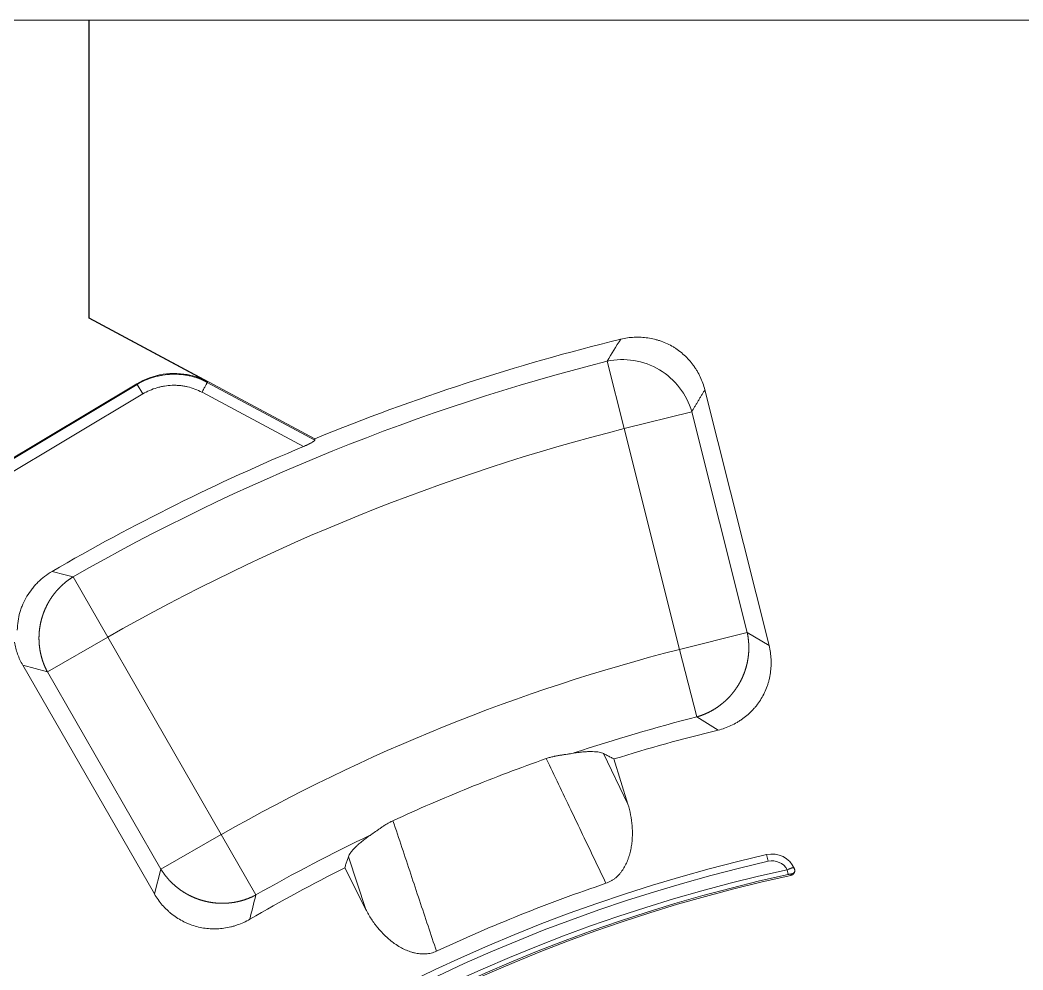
# Model space of a CAD drawing. Header units: millimetres. Extents: x 559 to 1112, y 323 to 643.
# Drawn here: x 650.2 to 712.6, y 584.2 to 643.3 of the extents above; entities that cross this region are included whole.
import ezdxf

# ---------------------------------------------------------------- set-up
doc = ezdxf.new("R2010")
doc.units = ezdxf.units.MM
doc.layers.add('core', color=7, linetype='Continuous', lineweight=20)

msp = doc.modelspace()

# ---------------------------------------------------------------- linework, layer by layer
at = {"layer": 'core', "lineweight": 13}
for p, q in [((654.508, 643.318), (634.561, 643.318)), ((654.508, 624.76), (654.508, 643.318)), ((654.508, 643.318), (654.535, 643.318)), ((654.535, 643.318), (783.754, 643.318)), ((654.535, 643.318), (654.535, 624.776)), ((654.535, 624.776), (654.508, 624.76)), ((661.895, 620.807), (654.508, 624.76)), ((654.535, 624.776), (668.574, 617.263)), ((686.747, 622.089), (687.814, 617.89)), ((646.416, 614.053), (657.481, 620.681)), ((657.505, 620.64), (646.441, 614.012)), ((657.481, 620.681), (657.505, 620.64)), ((657.505, 620.64), (657.86, 620.049)), ((668.57, 617.181), (661.872, 620.765)), ((692.83, 620.313), (696.827, 604.384)), ((657.86, 620.049), (646.795, 613.421)), ((667.863, 616.777), (661.547, 620.157)), ((687.814, 617.89), (692.017, 618.944)), ((695.465, 605.204), (692.017, 618.944)), ((691.262, 604.149), (687.814, 617.89)), ((653.534, 608.67), (655.683, 604.908)), ((651.928, 602.747), (655.683, 604.908)), ((655.683, 604.908), (662.748, 592.629)), ((695.465, 605.204), (691.262, 604.149)), ((695.465, 605.204), (696.827, 604.384)), ((691.262, 604.149), (692.33, 599.95)), ((651.928, 602.747), (650.396, 603.159)), ((658.58, 588.934), (650.396, 603.159)), ((651.928, 602.747), (658.992, 590.468)), ((686.534, 597.665), (688.044, 594.525)), ((687.174, 597.329), (688.044, 594.525)), ((662.748, 592.629), (658.992, 590.468)), ((662.748, 592.629), (664.897, 588.866)), ((671.734, 587.969), (670.652, 591.242)), ((696.676, 591.377), (696.771, 590.963)), ((658.58, 588.934), (658.992, 590.468)), ((671.734, 587.969), (670.427, 590.563)), ((698.023, 590.142), (697.959, 590.437))]:
    msp.add_line(p, q, dxfattribs=at)
for centre, radius, start, end in [((719.47, 493.284), 134.019, 103.75723, 112.31923), ((719.47, 493.284), 132.897, 104.25446, 119.74554), ((719.47, 493.284), 128.564, 104.25446, 119.74554), ((719.47, 493.284), 133.843, 112.67986, 120.16521), ((719.47, 493.284), 114.397, 104.27533, 119.72467), ((719.47, 493.284), 110.064, 104.27533, 108.42584), ((719.47, 493.284), 108.942, 103.70961, 107.24483), ((719.47, 493.284), 110.064, 115.52696, 119.72467), ((719.145, 493.318), 100.6, 102.90589, 234.03401), ((719.145, 493.318), 100.175, 102.90589, 234.02621), ((697.013, 589.906), 1.509, 23.20108, 102.90589), ((697.013, 589.906), 1.084, 29.31249, 102.90589), ((719.145, 493.318), 99.403, 102.30628, 234.05643), ((719.47, 493.284), 108.942, 116.75517, 120.29039), ((719.145, 493.318), 99.101, 102.30628, 234.08425), ((719.145, 493.318), 99.011, 102.22118, 234.09442), ((719.144, 493.318), 101.6, 108.63546, 115.04516)]:
    msp.add_arc(centre, radius, start, end, dxfattribs=at)
msp.add_ellipse((698.168, 590.471), major_axis=(-0.272, 0.132), ratio=0.997792, start_param=2.233933, end_param=2.983603, dxfattribs=at)
for points, degree in [([(686.747, 622.089), (687.028, 622.547), (687.312, 623.003), (687.599, 623.459)], 3), ([(661.871, 620.762), (661.878, 620.776), (661.886, 620.79), (661.893, 620.804)], 3), ([(692.831, 620.313), (692.017, 618.944)], 1), ([(668.57, 617.181), (668.571, 617.208), (668.573, 617.236), (668.574, 617.263)], 3), ([(652.215, 609.002), (652.656, 608.894), (653.095, 608.783), (653.534, 608.67)], 3), ([(693.651, 599.122), (693.214, 599.401), (692.774, 599.677), (692.33, 599.95)], 3), ([(686.534, 597.665), (686.605, 597.628), (686.747, 597.553), (686.96, 597.441), (687.103, 597.366), (687.174, 597.329)], 3), ([(670.427, 590.563), (670.452, 590.638), (670.502, 590.79), (670.577, 591.016), (670.627, 591.167), (670.652, 591.242)], 3), ([(698.231, 590.176), (698.217, 590.146), (698.202, 590.115), (698.186, 590.085)], 3), ([(664.897, 588.866), (664.768, 588.361), (664.643, 587.857), (664.522, 587.353)], 3)]:
    msp.add_open_spline(points, degree=degree, dxfattribs=at)
for points, knots in [([(692.83, 620.313), (692.795, 620.451), (692.754, 620.586), (692.658, 620.851), (692.549, 621.11), (692.417, 621.358), (692.308, 621.541), (692.27, 621.601), (692.191, 621.719), (692.151, 621.777), (692.025, 621.948), (691.848, 622.167), (691.651, 622.367), (691.444, 622.558), (691.335, 622.649), (691.193, 622.756), (691.164, 622.777), (691.106, 622.818), (691.019, 622.879), (690.93, 622.935), (690.749, 623.044), (690.625, 623.11), (690.371, 623.229), (690.241, 623.283), (690.041, 623.354), (689.974, 623.376), (689.838, 623.416), (689.769, 623.435), (689.563, 623.486), (689.425, 623.513), (689.147, 623.554), (689.007, 623.568), (688.795, 623.579), (688.725, 623.581), (688.618, 623.582), (688.583, 623.581), (688.512, 623.58), (688.476, 623.579), (688.299, 623.571), (688.016, 623.545), (687.738, 623.492), (687.599, 623.458)], [0, 0, 0, 0, 0.0625, 0.0625, 0.125, 0.1875, 0.1875, 0.21875, 0.21875, 0.25, 0.25, 0.3125, 0.375, 0.375, 0.4375, 0.4375, 0.453125, 0.453125, 0.46875, 0.5, 0.5, 0.5625, 0.5625, 0.625, 0.625, 0.65625, 0.65625, 0.6875, 0.6875, 0.75, 0.75, 0.8125, 0.8125, 0.84375, 0.84375, 0.859375, 0.859375, 0.875, 0.875, 0.9375, 1, 1, 1, 1]), ([(686.747, 622.089), (687.836, 622.33), (690.23, 621.937), (691.711, 620.017), (692.017, 618.944)], [0, 0, 0, 0, 0.500002, 1, 1, 1, 1]), ([(657.481, 620.681), (658.484, 621.282), (660.127, 621.537), (661.565, 620.982), (661.893, 620.804)], [0, 0, 0, 0, 0.755042, 1, 1, 1, 1]), ([(657.505, 620.64), (657.67, 620.739), (657.839, 620.825), (658.185, 620.975), (658.363, 621.04), (658.636, 621.119), (658.728, 621.143), (658.868, 621.175), (658.915, 621.184), (659.008, 621.202), (659.055, 621.211), (659.291, 621.249), (659.481, 621.267), (659.768, 621.277), (659.863, 621.277), (660.054, 621.272), (660.244, 621.26), (660.432, 621.236), (660.574, 621.213), (660.621, 621.205), (660.715, 621.186), (660.761, 621.176), (660.994, 621.122), (661.175, 621.067), (661.529, 620.932), (661.702, 620.853), (661.871, 620.762)], [0, 0, 0, 0, 0.125, 0.125, 0.25, 0.25, 0.3125, 0.3125, 0.34375, 0.34375, 0.375, 0.375, 0.5, 0.5, 0.5625, 0.5625, 0.625, 0.6875, 0.6875, 0.71875, 0.71875, 0.75, 0.75, 0.875, 0.875, 1, 1, 1, 1]), ([(657.86, 620.049), (657.998, 620.132), (658.141, 620.205), (658.434, 620.332), (658.584, 620.386), (658.814, 620.453), (658.892, 620.473), (659.01, 620.5), (659.049, 620.508), (659.129, 620.524), (659.168, 620.531), (659.367, 620.563), (659.528, 620.579), (659.77, 620.587), (659.85, 620.588), (660.011, 620.583), (660.172, 620.574), (660.331, 620.554), (660.45, 620.535), (660.49, 620.528), (660.569, 620.512), (660.609, 620.504), (660.805, 620.458), (660.958, 620.412), (661.257, 620.298), (661.403, 620.231), (661.545, 620.154)], [0, 0, 0, 0, 0.125, 0.125, 0.25, 0.25, 0.3125, 0.3125, 0.34375, 0.34375, 0.375, 0.375, 0.5, 0.5, 0.5625, 0.5625, 0.625, 0.6875, 0.6875, 0.71875, 0.71875, 0.75, 0.75, 0.875, 0.875, 1, 1, 1, 1]), ([(661.872, 620.765), (661.869, 620.759), (661.864, 620.75), (661.851, 620.725), (661.843, 620.71), (661.823, 620.674), (661.812, 620.653), (661.788, 620.607), (661.774, 620.582), (661.745, 620.527), (661.729, 620.497), (661.695, 620.435), (661.678, 620.402), (661.642, 620.335), (661.623, 620.3), (661.585, 620.229), (661.566, 620.193), (661.547, 620.157)], [0, 0, 0, 0, 0.125, 0.125, 0.25, 0.25, 0.375, 0.375, 0.5, 0.5, 0.625, 0.625, 0.75, 0.75, 0.875, 0.875, 1, 1, 1, 1]), ([(668.57, 617.181), (668.57, 617.172), (668.564, 617.161), (668.55, 617.145), (668.547, 617.142), (668.54, 617.135), (668.536, 617.132), (668.524, 617.121), (668.505, 617.106), (668.482, 617.09), (668.457, 617.073), (668.444, 617.064), (668.401, 617.037), (668.369, 617.019), (668.318, 616.991), (668.301, 616.982), (668.265, 616.963), (668.246, 616.953), (668.19, 616.925), (668.151, 616.906), (668.091, 616.878), (668.071, 616.869), (668.03, 616.85), (668.009, 616.841), (667.947, 616.813), (667.905, 616.795), (667.863, 616.777)], [0, 0, 0, 0, 0.125, 0.125, 0.15625, 0.15625, 0.1875, 0.1875, 0.25, 0.3125, 0.3125, 0.375, 0.375, 0.5, 0.5, 0.5625, 0.5625, 0.625, 0.625, 0.75, 0.75, 0.8125, 0.8125, 0.875, 0.875, 1, 1, 1, 1]), ([(652.215, 609.001), (652.054, 608.907), (651.901, 608.804), (651.61, 608.58), (651.471, 608.459), (651.275, 608.264), (651.211, 608.197), (651.119, 608.093), (651.088, 608.058), (651.028, 607.987), (650.999, 607.951), (650.856, 607.768), (650.752, 607.617), (650.563, 607.302), (650.478, 607.138), (650.385, 606.926), (650.367, 606.884), (650.333, 606.797), (650.316, 606.754), (650.269, 606.623), (650.24, 606.535), (650.164, 606.269), (650.126, 606.089), (650.073, 605.726), (650.058, 605.542), (650.055, 605.356)], [0, 0, 0, 0, 0.125, 0.125, 0.25, 0.25, 0.3125, 0.3125, 0.34375, 0.34375, 0.375, 0.375, 0.5, 0.5, 0.625, 0.625, 0.65625, 0.65625, 0.6875, 0.6875, 0.75, 0.75, 0.875, 0.875, 1, 1, 1, 1]), ([(653.534, 608.67), (653.524, 608.664), (653.504, 608.652), (653.476, 608.634), (653.447, 608.616), (653.418, 608.597), (653.39, 608.579), (653.362, 608.559), (653.334, 608.54), (653.306, 608.521), (653.278, 608.501), (653.25, 608.481), (653.223, 608.461), (653.195, 608.441), (653.168, 608.42), (653.141, 608.4), (653.114, 608.379), (653.088, 608.358), (653.061, 608.336), (653.035, 608.315), (653.009, 608.293), (652.983, 608.271), (652.957, 608.249), (652.931, 608.227), (652.906, 608.205), (652.881, 608.182), (652.856, 608.159), (652.831, 608.136), (652.806, 608.113), (652.782, 608.09), (652.757, 608.066), (652.733, 608.042), (652.709, 608.018), (652.685, 607.994), (652.662, 607.97), (652.638, 607.945), (652.615, 607.921), (652.592, 607.896), (652.569, 607.871), (652.547, 607.846), (652.524, 607.821), (652.502, 607.795), (652.48, 607.769), (652.458, 607.744), (652.436, 607.718), (652.415, 607.692), (652.394, 607.665), (652.373, 607.639), (652.352, 607.612), (652.331, 607.586), (652.311, 607.559), (652.29, 607.532), (652.27, 607.504), (652.251, 607.477), (652.231, 607.45), (652.212, 607.422), (652.192, 607.394), (652.173, 607.366), (652.155, 607.338), (652.136, 607.31), (652.118, 607.282), (652.1, 607.254), (652.082, 607.225), (652.064, 607.196), (652.047, 607.167), (652.029, 607.138), (652.012, 607.109), (651.996, 607.08), (651.979, 607.051), (651.963, 607.021), (651.947, 606.992), (651.931, 606.962), (651.915, 606.932), (651.9, 606.903), (651.884, 606.873), (651.869, 606.842), (651.855, 606.812), (651.84, 606.782), (651.826, 606.751), (651.812, 606.721), (651.798, 606.69), (651.784, 606.659), (651.771, 606.629), (651.757, 606.598), (651.744, 606.567), (651.732, 606.536), (651.719, 606.504), (651.707, 606.473), (651.695, 606.442), (651.683, 606.41), (651.672, 606.378), (651.66, 606.347), (651.649, 606.315), (651.639, 606.283), (651.628, 606.251), (651.618, 606.219), (651.607, 606.187), (651.598, 606.155), (651.588, 606.123), (651.579, 606.091), (651.569, 606.058), (651.56, 606.026), (651.552, 605.993), (651.543, 605.961), (651.535, 605.928), (651.527, 605.896), (651.519, 605.863), (651.512, 605.83), (651.505, 605.797), (651.498, 605.764), (651.491, 605.732), (651.485, 605.699), (651.478, 605.666), (651.472, 605.632), (651.467, 605.599), (651.461, 605.566), (651.456, 605.533), (651.451, 605.5), (651.446, 605.466), (651.442, 605.433), (651.437, 605.4), (651.433, 605.366), (651.43, 605.333), (651.426, 605.299), (651.423, 605.266), (651.42, 605.232), (651.417, 605.199), (651.415, 605.165), (651.412, 605.132), (651.41, 605.098), (651.409, 605.065), (651.407, 605.031), (651.406, 604.997), (651.405, 604.964), (651.404, 604.93), (651.404, 604.896), (651.403, 604.863), (651.403, 604.829), (651.404, 604.795), (651.404, 604.761), (651.405, 604.728), (651.406, 604.694), (651.407, 604.66), (651.409, 604.627), (651.41, 604.593), (651.412, 604.559), (651.415, 604.526), (651.417, 604.492), (651.42, 604.459), (651.423, 604.425), (651.426, 604.391), (651.43, 604.358), (651.434, 604.324), (651.438, 604.291), (651.442, 604.257), (651.447, 604.224), (651.451, 604.19), (651.456, 604.157), (651.462, 604.124), (651.467, 604.09), (651.473, 604.057), (651.479, 604.024), (651.486, 603.99), (651.492, 603.957), (651.499, 603.924), (651.506, 603.891), (651.513, 603.858), (651.521, 603.825), (651.529, 603.792), (651.537, 603.759), (651.545, 603.726), (651.554, 603.694), (651.563, 603.661), (651.572, 603.628), (651.581, 603.596), (651.591, 603.563), (651.601, 603.531), (651.611, 603.498), (651.621, 603.466), (651.632, 603.434), (651.643, 603.402), (651.654, 603.37), (651.665, 603.338), (651.677, 603.306), (651.689, 603.274), (651.701, 603.242), (651.713, 603.21), (651.726, 603.179), (651.738, 603.147), (651.752, 603.116), (651.765, 603.085), (651.778, 603.053), (651.792, 603.022), (651.806, 602.991), (651.821, 602.96), (651.835, 602.93), (651.85, 602.899), (651.865, 602.868), (651.88, 602.838), (651.896, 602.807), (651.911, 602.777), (651.922, 602.757), (651.928, 602.747)], [0, 0, 0, 0, 0.005095, 0.010187, 0.015276, 0.020363, 0.025447, 0.030529, 0.035608, 0.040684, 0.045758, 0.05083, 0.055899, 0.060965, 0.066029, 0.071091, 0.07615, 0.081207, 0.086261, 0.091313, 0.096363, 0.10141, 0.106455, 0.111498, 0.116539, 0.121577, 0.126613, 0.131647, 0.136679, 0.141709, 0.146736, 0.151762, 0.156785, 0.161807, 0.166826, 0.171843, 0.176859, 0.181872, 0.186884, 0.191894, 0.196902, 0.201908, 0.206912, 0.211915, 0.216915, 0.221914, 0.226912, 0.231907, 0.236901, 0.241894, 0.246885, 0.251874, 0.256862, 0.261848, 0.266832, 0.271816, 0.276798, 0.281778, 0.286757, 0.291735, 0.296712, 0.301687, 0.306661, 0.311634, 0.316605, 0.321576, 0.326545, 0.331513, 0.33648, 0.341446, 0.346411, 0.351375, 0.356339, 0.361301, 0.366262, 0.371223, 0.376183, 0.381141, 0.3861, 0.391057, 0.396014, 0.40097, 0.405925, 0.41088, 0.415834, 0.420788, 0.425741, 0.430694, 0.435646, 0.440598, 0.44555, 0.450501, 0.455452, 0.460402, 0.465353, 0.470303, 0.475252, 0.480202, 0.485152, 0.490101, 0.495051, 0.5, 0.504949, 0.509899, 0.514848, 0.519798, 0.524748, 0.529697, 0.534647, 0.539598, 0.544548, 0.549499, 0.55445, 0.559402, 0.564354, 0.569306, 0.574259, 0.579212, 0.584166, 0.58912, 0.594075, 0.59903, 0.603986, 0.608943, 0.6139, 0.618859, 0.623817, 0.628777, 0.633738, 0.638699, 0.643661, 0.648625, 0.653589, 0.658554, 0.66352, 0.668487, 0.673455, 0.678424, 0.683395, 0.688366, 0.693339, 0.698313, 0.703288, 0.708265, 0.713243, 0.718222, 0.723202, 0.728184, 0.733168, 0.738152, 0.743138, 0.748126, 0.753115, 0.758106, 0.763099, 0.768093, 0.773088, 0.778086, 0.783085, 0.788085, 0.793088, 0.798092, 0.803098, 0.808106, 0.813116, 0.818128, 0.823141, 0.828157, 0.833174, 0.838193, 0.843215, 0.848238, 0.853264, 0.858291, 0.863321, 0.868353, 0.873387, 0.878423, 0.883461, 0.888502, 0.893545, 0.89859, 0.903637, 0.908687, 0.913739, 0.918793, 0.92385, 0.928909, 0.933971, 0.939035, 0.944101, 0.94917, 0.954242, 0.959316, 0.964392, 0.969471, 0.974553, 0.979637, 0.984724, 0.989813, 0.994905, 1, 1, 1, 1]), ([(692.33, 599.95), (692.341, 599.953), (692.363, 599.959), (692.396, 599.969), (692.428, 599.979), (692.46, 599.989), (692.493, 600), (692.525, 600.01), (692.557, 600.021), (692.589, 600.033), (692.621, 600.044), (692.653, 600.056), (692.684, 600.068), (692.716, 600.08), (692.748, 600.092), (692.779, 600.105), (692.81, 600.118), (692.841, 600.131), (692.873, 600.144), (692.903, 600.158), (692.934, 600.172), (692.965, 600.186), (692.996, 600.2), (693.026, 600.215), (693.057, 600.23), (693.087, 600.245), (693.117, 600.26), (693.147, 600.275), (693.177, 600.291), (693.207, 600.307), (693.236, 600.323), (693.266, 600.339), (693.295, 600.356), (693.325, 600.373), (693.354, 600.39), (693.383, 600.407), (693.412, 600.424), (693.44, 600.442), (693.469, 600.46), (693.497, 600.478), (693.526, 600.496), (693.554, 600.515), (693.582, 600.534), (693.61, 600.552), (693.637, 600.572), (693.665, 600.591), (693.692, 600.61), (693.72, 600.63), (693.747, 600.65), (693.774, 600.67), (693.8, 600.691), (693.827, 600.711), (693.854, 600.732), (693.88, 600.753), (693.906, 600.774), (693.932, 600.795), (693.958, 600.817), (693.984, 600.838), (694.009, 600.86), (694.034, 600.882), (694.059, 600.905), (694.084, 600.927), (694.109, 600.95), (694.134, 600.972), (694.158, 600.995), (694.183, 601.019), (694.207, 601.042), (694.231, 601.065), (694.254, 601.089), (694.278, 601.113), (694.301, 601.137), (694.325, 601.161), (694.348, 601.186), (694.371, 601.21), (694.393, 601.235), (694.416, 601.26), (694.438, 601.285), (694.46, 601.31), (694.482, 601.335), (694.504, 601.361), (694.525, 601.387), (694.547, 601.412), (694.568, 601.438), (694.589, 601.465), (694.609, 601.491), (694.63, 601.517), (694.65, 601.544), (694.67, 601.571), (694.69, 601.598), (694.71, 601.625), (694.73, 601.652), (694.749, 601.679), (694.768, 601.707), (694.787, 601.734), (694.806, 601.762), (694.824, 601.79), (694.843, 601.818), (694.861, 601.846), (694.879, 601.874), (694.896, 601.903), (694.914, 601.931), (694.931, 601.96), (694.948, 601.989), (694.965, 602.018), (694.982, 602.047), (694.998, 602.076), (695.014, 602.105), (695.03, 602.135), (695.046, 602.164), (695.061, 602.194), (695.077, 602.224), (695.092, 602.254), (695.107, 602.284), (695.121, 602.314), (695.136, 602.344), (695.15, 602.375), (695.164, 602.405), (695.178, 602.436), (695.191, 602.466), (695.205, 602.497), (695.218, 602.528), (695.23, 602.559), (695.243, 602.59), (695.255, 602.621), (695.268, 602.652), (695.279, 602.683), (695.291, 602.715), (695.303, 602.746), (695.314, 602.778), (695.325, 602.81), (695.336, 602.841), (695.346, 602.873), (695.356, 602.905), (695.366, 602.937), (695.376, 602.969), (695.386, 603.001), (695.395, 603.034), (695.404, 603.066), (695.413, 603.098), (695.422, 603.131), (695.43, 603.163), (695.438, 603.196), (695.446, 603.229), (695.454, 603.261), (695.461, 603.294), (695.468, 603.327), (695.475, 603.36), (695.482, 603.393), (695.488, 603.426), (695.494, 603.459), (695.5, 603.492), (695.506, 603.525), (695.511, 603.558), (695.516, 603.591), (695.521, 603.625), (695.526, 603.658), (695.53, 603.691), (695.535, 603.725), (695.538, 603.758), (695.542, 603.792), (695.546, 603.825), (695.549, 603.859), (695.552, 603.892), (695.554, 603.926), (695.557, 603.959), (695.559, 603.993), (695.561, 604.027), (695.562, 604.06), (695.564, 604.094), (695.565, 604.128), (695.566, 604.162), (695.566, 604.195), (695.567, 604.229), (695.567, 604.263), (695.567, 604.297), (695.566, 604.33), (695.566, 604.364), (695.565, 604.398), (695.563, 604.432), (695.562, 604.465), (695.56, 604.499), (695.558, 604.533), (695.556, 604.567), (695.554, 604.6), (695.551, 604.634), (695.548, 604.668), (695.545, 604.702), (695.541, 604.735), (695.537, 604.769), (695.533, 604.803), (695.529, 604.836), (695.525, 604.87), (695.52, 604.903), (695.515, 604.937), (695.509, 604.97), (695.504, 605.004), (695.498, 605.037), (695.492, 605.071), (695.485, 605.104), (695.479, 605.137), (695.472, 605.171), (695.467, 605.193), (695.465, 605.204)], [0, 0, 0, 0, 0.005094, 0.010185, 0.015273, 0.020359, 0.025442, 0.030522, 0.035601, 0.040676, 0.045749, 0.05082, 0.055888, 0.060953, 0.066017, 0.071078, 0.076136, 0.081192, 0.086246, 0.091297, 0.096346, 0.101393, 0.106437, 0.11148, 0.11652, 0.121558, 0.126593, 0.131627, 0.136658, 0.141688, 0.146715, 0.15174, 0.156763, 0.161785, 0.166804, 0.171821, 0.176836, 0.18185, 0.186861, 0.191871, 0.196878, 0.201884, 0.206889, 0.211891, 0.216892, 0.221891, 0.226888, 0.231884, 0.236878, 0.24187, 0.246861, 0.251851, 0.256839, 0.261825, 0.26681, 0.271793, 0.276776, 0.281756, 0.286736, 0.291714, 0.29669, 0.301666, 0.30664, 0.311613, 0.316585, 0.321556, 0.326526, 0.331494, 0.336462, 0.341428, 0.346394, 0.351358, 0.356322, 0.361285, 0.366247, 0.371208, 0.376168, 0.381127, 0.386086, 0.391044, 0.396001, 0.400958, 0.405914, 0.410869, 0.415824, 0.420778, 0.425732, 0.430685, 0.435638, 0.440591, 0.445543, 0.450495, 0.455446, 0.460397, 0.465348, 0.470299, 0.475249, 0.4802, 0.48515, 0.4901, 0.49505, 0.5, 0.50495, 0.5099, 0.51485, 0.5198, 0.524751, 0.529701, 0.534652, 0.539603, 0.544554, 0.549505, 0.554457, 0.559409, 0.564362, 0.569315, 0.574268, 0.579222, 0.584176, 0.589131, 0.594086, 0.599042, 0.603999, 0.608956, 0.613914, 0.618873, 0.623832, 0.628792, 0.633753, 0.638715, 0.643678, 0.648641, 0.653606, 0.658572, 0.663538, 0.668506, 0.673474, 0.678444, 0.683415, 0.688387, 0.69336, 0.698334, 0.70331, 0.708286, 0.713264, 0.718244, 0.723224, 0.728207, 0.73319, 0.738175, 0.743161, 0.748149, 0.753139, 0.758129, 0.763122, 0.768116, 0.773112, 0.778109, 0.783108, 0.788109, 0.793111, 0.798116, 0.803121, 0.808129, 0.813139, 0.81815, 0.823164, 0.828179, 0.833196, 0.838215, 0.843237, 0.84826, 0.853285, 0.858312, 0.863342, 0.868373, 0.873407, 0.878442, 0.88348, 0.88852, 0.893563, 0.898607, 0.903654, 0.908703, 0.913754, 0.918808, 0.923864, 0.928922, 0.933983, 0.939047, 0.944112, 0.94918, 0.954251, 0.959324, 0.964399, 0.969478, 0.974558, 0.979641, 0.984727, 0.989815, 0.994906, 1, 1, 1, 1]), ([(649.879, 604.6), (649.901, 604.472), (649.928, 604.347), (649.994, 604.099), (650.069, 603.855), (650.166, 603.618), (650.273, 603.386), (650.332, 603.271), (650.396, 603.159)], [0, 0, 0, 0, 0.25, 0.25, 0.5, 0.75, 0.75, 1, 1, 1, 1]), ([(693.651, 599.122), (693.791, 599.156), (693.927, 599.197), (694.195, 599.292), (694.457, 599.4), (694.709, 599.532), (694.893, 599.64), (694.954, 599.678), (695.074, 599.757), (695.133, 599.798), (695.306, 599.924), (695.527, 600.101), (695.73, 600.299), (695.875, 600.455), (695.922, 600.509), (695.991, 600.591), (696.014, 600.618), (696.059, 600.674), (696.081, 600.703), (696.189, 600.846), (696.349, 601.082), (696.549, 601.456), (696.657, 601.719), (696.716, 601.887), (696.728, 601.921), (696.75, 601.989), (696.761, 602.024), (696.792, 602.127), (696.81, 602.196), (696.861, 602.403), (696.916, 602.682), (696.943, 602.965), (696.954, 603.178), (696.956, 603.25), (696.956, 603.393), (696.954, 603.465), (696.944, 603.68), (696.917, 603.964), (696.862, 604.245), (696.827, 604.384)], [0, 0, 0, 0, 0.0625, 0.0625, 0.125, 0.1875, 0.1875, 0.21875, 0.21875, 0.25, 0.25, 0.3125, 0.375, 0.375, 0.40625, 0.40625, 0.421875, 0.421875, 0.4375, 0.4375, 0.5, 0.5625, 0.625, 0.625, 0.640625, 0.640625, 0.65625, 0.65625, 0.6875, 0.6875, 0.75, 0.8125, 0.8125, 0.84375, 0.84375, 0.875, 0.875, 0.9375, 1, 1, 1, 1]), ([(684.654, 597.691), (684.778, 597.711), (684.894, 597.728), (685.114, 597.755), (685.219, 597.765), (685.417, 597.78), (685.511, 597.786), (685.689, 597.791), (685.772, 597.791), (685.928, 597.787), (686, 597.783), (686.134, 597.77), (686.196, 597.762), (686.31, 597.741), (686.414, 597.716), (686.497, 597.683), (686.534, 597.665)], [0, 0, 0, 0, 0.125, 0.125, 0.25, 0.25, 0.375, 0.375, 0.5, 0.5, 0.625, 0.625, 0.75, 0.75, 0.875, 1, 1, 1, 1]), ([(682.965, 597.356), (681.342, 596.784), (679.736, 596.176), (676.557, 594.886), (674.984, 594.205), (673.427, 593.488)], [0, 0, 0, 0, 0.5, 0.5, 1, 1, 1, 1]), ([(686.678, 589.591), (686.439, 590.092), (685.955, 591.103), (685.224, 592.631), (684.481, 594.183), (683.727, 595.761), (683.22, 596.821), (682.964, 597.355)], [0, 0, 0, 0, 0.19357, 0.390355, 0.590355, 0.79357, 1, 1, 1, 1]), ([(682.965, 597.356), (683.043, 597.383), (683.121, 597.407), (683.275, 597.45), (683.352, 597.469), (683.447, 597.49), (683.466, 597.494), (683.504, 597.502), (683.523, 597.506), (683.58, 597.518), (683.617, 597.525), (683.727, 597.545), (683.799, 597.558), (683.94, 597.58), (684.009, 597.591), (684.145, 597.611), (684.212, 597.621), (684.31, 597.636), (684.342, 597.641), (684.407, 597.651), (684.438, 597.655), (684.533, 597.67), (684.594, 597.68), (684.654, 597.691)], [0, 0, 0, 0, 0.125, 0.125, 0.25, 0.25, 0.28125, 0.28125, 0.3125, 0.3125, 0.375, 0.375, 0.5, 0.5, 0.625, 0.625, 0.75, 0.75, 0.8125, 0.8125, 0.875, 0.875, 1, 1, 1, 1]), ([(688.044, 594.525), (688.113, 594.302), (688.169, 594.076), (688.256, 593.622), (688.287, 593.393), (688.314, 593.048), (688.319, 592.932), (688.323, 592.7), (688.322, 592.583), (688.315, 592.437), (688.314, 592.408), (688.31, 592.349), (688.304, 592.262), (688.296, 592.175), (688.276, 592.001), (688.259, 591.886), (688.216, 591.657), (688.19, 591.544), (688.144, 591.375), (688.128, 591.319), (688.101, 591.236), (688.092, 591.208), (688.073, 591.152), (688.063, 591.125), (688.012, 590.987), (687.966, 590.879), (687.864, 590.67), (687.807, 590.569), (687.712, 590.421), (687.679, 590.373), (687.626, 590.302), (687.608, 590.279), (687.571, 590.233), (687.553, 590.21), (687.457, 590.099), (687.375, 590.017), (687.241, 589.903), (687.195, 589.867), (687.123, 589.816), (687.098, 589.8), (687.049, 589.768), (687.024, 589.752), (686.897, 589.679), (686.79, 589.63), (686.678, 589.591)], [0, 0, 0, 0, 0.125, 0.125, 0.25, 0.25, 0.3125, 0.3125, 0.375, 0.375, 0.390625, 0.390625, 0.40625, 0.4375, 0.4375, 0.5, 0.5, 0.5625, 0.5625, 0.59375, 0.59375, 0.609375, 0.609375, 0.625, 0.625, 0.6875, 0.6875, 0.75, 0.75, 0.78125, 0.78125, 0.796875, 0.796875, 0.8125, 0.8125, 0.875, 0.875, 0.90625, 0.90625, 0.921875, 0.921875, 0.9375, 0.9375, 1, 1, 1, 1]), ([(672.04, 592.604), (672.137, 592.67), (672.236, 592.74), (672.391, 592.849), (672.443, 592.886), (672.551, 592.961), (672.606, 593), (672.691, 593.058), (672.72, 593.077), (672.778, 593.116), (672.808, 593.136), (672.898, 593.194), (672.959, 593.233), (673.085, 593.309), (673.151, 593.346), (673.235, 593.392), (673.253, 593.401), (673.287, 593.419), (673.339, 593.446), (673.391, 593.471), (673.427, 593.488)], [0, 0, 0, 0, 0.25, 0.25, 0.375, 0.375, 0.5, 0.5, 0.5625, 0.5625, 0.625, 0.625, 0.75, 0.75, 0.875, 0.875, 0.90625, 0.90625, 0.9375, 1, 1, 1, 1]), ([(673.428, 593.488), (673.614, 592.929), (673.983, 591.82), (674.533, 590.17), (675.074, 588.545), (675.607, 586.946), (675.959, 585.889), (676.133, 585.365)], [0, 0, 0, 0, 0.206404, 0.409606, 0.609606, 0.806404, 1, 1, 1, 1]), ([(670.652, 591.242), (670.665, 591.282), (670.703, 591.365), (670.763, 591.457), (670.833, 591.554), (670.873, 591.604), (670.964, 591.709), (671.015, 591.764), (671.1, 591.85), (671.13, 591.879), (671.177, 591.924), (671.193, 591.939), (671.226, 591.969), (671.243, 591.985), (671.328, 592.061), (671.402, 592.125), (671.561, 592.255), (671.647, 592.322), (671.786, 592.425), (671.834, 592.46), (671.909, 592.513), (671.935, 592.531), (671.987, 592.568), (672.013, 592.586), (672.04, 592.604)], [0, 0, 0, 0, 0.125, 0.25, 0.25, 0.375, 0.375, 0.5, 0.5, 0.5625, 0.5625, 0.59375, 0.59375, 0.625, 0.625, 0.75, 0.75, 0.875, 0.875, 0.9375, 0.9375, 0.96875, 0.96875, 1, 1, 1, 1]), ([(658.992, 590.468), (658.998, 590.458), (659.01, 590.439), (659.028, 590.41), (659.047, 590.382), (659.065, 590.353), (659.084, 590.325), (659.103, 590.297), (659.122, 590.269), (659.142, 590.241), (659.162, 590.214), (659.181, 590.186), (659.201, 590.159), (659.222, 590.132), (659.242, 590.105), (659.263, 590.078), (659.284, 590.051), (659.305, 590.025), (659.326, 589.998), (659.348, 589.972), (659.369, 589.946), (659.391, 589.92), (659.413, 589.895), (659.435, 589.869), (659.458, 589.844), (659.48, 589.819), (659.503, 589.794), (659.526, 589.769), (659.549, 589.745), (659.573, 589.72), (659.596, 589.696), (659.62, 589.672), (659.644, 589.648), (659.668, 589.624), (659.692, 589.601), (659.716, 589.578), (659.741, 589.555), (659.766, 589.532), (659.791, 589.509), (659.816, 589.487), (659.841, 589.464), (659.866, 589.442), (659.892, 589.42), (659.918, 589.398), (659.944, 589.377), (659.97, 589.356), (659.996, 589.334), (660.022, 589.314), (660.049, 589.293), (660.075, 589.272), (660.102, 589.252), (660.129, 589.232), (660.156, 589.212), (660.183, 589.192), (660.211, 589.173), (660.238, 589.153), (660.266, 589.134), (660.294, 589.116), (660.322, 589.097), (660.35, 589.078), (660.378, 589.06), (660.406, 589.042), (660.435, 589.024), (660.463, 589.007), (660.492, 588.989), (660.521, 588.972), (660.55, 588.955), (660.579, 588.939), (660.608, 588.922), (660.638, 588.906), (660.667, 588.89), (660.697, 588.874), (660.726, 588.858), (660.756, 588.843), (660.786, 588.828), (660.816, 588.813), (660.846, 588.798), (660.876, 588.784), (660.907, 588.769), (660.937, 588.755), (660.968, 588.742), (660.998, 588.728), (661.029, 588.715), (661.06, 588.702), (661.091, 588.689), (661.122, 588.676), (661.153, 588.664), (661.184, 588.651), (661.215, 588.639), (661.247, 588.628), (661.278, 588.616), (661.31, 588.605), (661.341, 588.594), (661.373, 588.583), (661.405, 588.573), (661.437, 588.562), (661.469, 588.552), (661.501, 588.542), (661.533, 588.533), (661.565, 588.523), (661.597, 588.514), (661.629, 588.505), (661.662, 588.497), (661.694, 588.488), (661.727, 588.48), (661.759, 588.472), (661.792, 588.465), (661.824, 588.457), (661.857, 588.45), (661.89, 588.443), (661.923, 588.436), (661.956, 588.43), (661.989, 588.424), (662.021, 588.418), (662.054, 588.412), (662.088, 588.406), (662.121, 588.401), (662.154, 588.396), (662.187, 588.391), (662.22, 588.387), (662.253, 588.383), (662.287, 588.379), (662.32, 588.375), (662.353, 588.371), (662.387, 588.368), (662.42, 588.365), (662.453, 588.362), (662.487, 588.36), (662.52, 588.357), (662.554, 588.355), (662.587, 588.354), (662.621, 588.352), (662.654, 588.351), (662.688, 588.35), (662.721, 588.349), (662.755, 588.348), (662.788, 588.348), (662.822, 588.348), (662.855, 588.348), (662.889, 588.349), (662.923, 588.349), (662.956, 588.35), (662.99, 588.352), (663.023, 588.353), (663.057, 588.355), (663.09, 588.357), (663.124, 588.359), (663.157, 588.361), (663.191, 588.364), (663.224, 588.367), (663.258, 588.37), (663.291, 588.374), (663.325, 588.378), (663.358, 588.382), (663.391, 588.386), (663.425, 588.39), (663.458, 588.395), (663.491, 588.4), (663.525, 588.405), (663.558, 588.411), (663.591, 588.416), (663.624, 588.422), (663.657, 588.429), (663.69, 588.435), (663.723, 588.442), (663.756, 588.449), (663.789, 588.456), (663.822, 588.464), (663.855, 588.471), (663.888, 588.479), (663.92, 588.488), (663.953, 588.496), (663.986, 588.505), (664.018, 588.514), (664.051, 588.523), (664.083, 588.533), (664.115, 588.542), (664.148, 588.552), (664.18, 588.563), (664.212, 588.573), (664.244, 588.584), (664.276, 588.595), (664.308, 588.606), (664.34, 588.618), (664.372, 588.629), (664.403, 588.641), (664.435, 588.654), (664.466, 588.666), (664.498, 588.679), (664.529, 588.692), (664.56, 588.705), (664.591, 588.718), (664.622, 588.732), (664.653, 588.746), (664.684, 588.76), (664.715, 588.774), (664.745, 588.789), (664.776, 588.804), (664.806, 588.819), (664.837, 588.834), (664.867, 588.85), (664.887, 588.861), (664.897, 588.866)], [0, 0, 0, 0, 0.005094, 0.010185, 0.015273, 0.020359, 0.025442, 0.030523, 0.035601, 0.040676, 0.045749, 0.05082, 0.055888, 0.060954, 0.066017, 0.071078, 0.076136, 0.081192, 0.086246, 0.091297, 0.096346, 0.101393, 0.106438, 0.11148, 0.11652, 0.121558, 0.126594, 0.131627, 0.136659, 0.141688, 0.146715, 0.15174, 0.156764, 0.161785, 0.166804, 0.171821, 0.176836, 0.18185, 0.186861, 0.191871, 0.196879, 0.201885, 0.206889, 0.211891, 0.216892, 0.221891, 0.226888, 0.231884, 0.236878, 0.241871, 0.246862, 0.251851, 0.256839, 0.261825, 0.26681, 0.271794, 0.276776, 0.281757, 0.286736, 0.291714, 0.296691, 0.301666, 0.306641, 0.311614, 0.316586, 0.321556, 0.326526, 0.331495, 0.336462, 0.341429, 0.346394, 0.351359, 0.356322, 0.361285, 0.366247, 0.371208, 0.376168, 0.381128, 0.386086, 0.391044, 0.396002, 0.400958, 0.405914, 0.41087, 0.415824, 0.420779, 0.425732, 0.430686, 0.435639, 0.440591, 0.445543, 0.450495, 0.455446, 0.460398, 0.465348, 0.470299, 0.47525, 0.4802, 0.48515, 0.4901, 0.49505, 0.5, 0.50495, 0.5099, 0.51485, 0.519801, 0.524751, 0.529702, 0.534652, 0.539603, 0.544554, 0.549506, 0.554457, 0.559409, 0.564362, 0.569315, 0.574268, 0.579222, 0.584176, 0.589131, 0.594086, 0.599042, 0.603999, 0.608956, 0.613914, 0.618873, 0.623832, 0.628793, 0.633754, 0.638715, 0.643678, 0.648642, 0.653606, 0.658572, 0.663538, 0.668506, 0.673475, 0.678444, 0.683415, 0.688387, 0.69336, 0.698334, 0.70331, 0.708287, 0.713265, 0.718244, 0.723225, 0.728207, 0.73319, 0.738175, 0.743162, 0.748149, 0.753139, 0.75813, 0.763122, 0.768116, 0.773112, 0.778109, 0.783108, 0.788109, 0.793112, 0.798116, 0.803122, 0.808129, 0.813139, 0.818151, 0.823164, 0.828179, 0.833196, 0.838216, 0.843237, 0.84826, 0.853285, 0.858312, 0.863342, 0.868373, 0.873407, 0.878442, 0.88348, 0.88852, 0.893563, 0.898607, 0.903654, 0.908703, 0.913754, 0.918808, 0.923864, 0.928923, 0.933983, 0.939047, 0.944112, 0.94918, 0.954251, 0.959324, 0.964399, 0.969478, 0.974558, 0.979641, 0.984727, 0.989815, 0.994906, 1, 1, 1, 1]), ([(697.959, 590.437), (697.991, 590.45), (698.022, 590.462), (698.069, 590.48), (698.084, 590.486), (698.115, 590.498), (698.13, 590.504), (698.174, 590.52), (698.202, 590.53), (698.242, 590.544), (698.255, 590.549), (698.273, 590.555), (698.279, 590.557), (698.291, 590.561), (698.297, 590.563), (698.323, 590.572), (698.342, 590.578), (698.359, 590.583)], [0, 0, 0, 0, 0.203154, 0.203154, 0.304731, 0.304731, 0.406309, 0.406309, 0.609463, 0.609463, 0.71104, 0.71104, 0.761829, 0.761829, 0.812617, 0.812617, 1, 1, 1, 1]), ([(698.186, 590.085), (698.208, 590.09), (698.229, 590.097), (698.259, 590.111), (698.269, 590.116), (698.288, 590.128), (698.297, 590.134), (698.324, 590.154), (698.34, 590.169), (698.361, 590.195), (698.368, 590.204), (698.38, 590.223), (698.391, 590.242), (698.4, 590.262), (698.409, 590.283), (698.412, 590.293), (698.42, 590.326), (698.424, 590.348), (698.425, 590.381), (698.425, 590.392), (698.423, 590.414), (698.42, 590.436), (698.415, 590.458), (698.408, 590.479), (698.405, 590.49), (698.4, 590.5)], [0, 0, 0, 0, 0.125, 0.125, 0.1875, 0.1875, 0.25, 0.25, 0.375, 0.375, 0.4375, 0.4375, 0.5, 0.5625, 0.5625, 0.625, 0.625, 0.75, 0.75, 0.8125, 0.8125, 0.875, 0.9375, 0.9375, 1, 1, 1, 1]), ([(698.023, 590.142), (698.037, 590.145), (698.05, 590.148), (698.07, 590.152), (698.077, 590.153), (698.09, 590.156), (698.096, 590.157), (698.116, 590.161), (698.128, 590.163), (698.145, 590.166), (698.15, 590.167), (698.161, 590.169), (698.166, 590.17), (698.181, 590.173), (698.19, 590.174), (698.201, 590.175), (698.205, 590.176), (698.211, 590.177), (698.214, 590.177), (698.222, 590.178), (698.226, 590.178), (698.231, 590.177), (698.232, 590.177), (698.231, 590.176)], [0, 0, 0, 0, 0.125, 0.125, 0.1875, 0.1875, 0.25, 0.25, 0.375, 0.375, 0.4375, 0.4375, 0.5, 0.5, 0.625, 0.625, 0.6875, 0.6875, 0.75, 0.75, 0.875, 0.875, 1, 1, 1, 1]), ([(658.58, 588.934), (658.652, 588.809), (658.73, 588.69), (658.895, 588.459), (659.072, 588.237), (659.269, 588.032), (659.425, 587.885), (659.478, 587.838), (659.588, 587.744), (659.643, 587.699), (659.812, 587.568), (660.045, 587.405), (660.292, 587.265), (660.482, 587.17), (660.546, 587.139), (660.644, 587.096), (660.677, 587.082), (660.744, 587.055), (660.777, 587.041), (660.945, 586.977), (661.081, 586.933), (661.355, 586.86), (661.632, 586.802), (661.914, 586.772), (662.093, 586.762), (662.128, 586.76), (662.2, 586.758), (662.236, 586.757), (662.344, 586.756), (662.415, 586.758), (662.629, 586.767), (662.912, 586.792), (663.191, 586.845), (663.399, 586.894), (663.468, 586.913), (663.606, 586.953), (663.674, 586.974), (663.878, 587.044), (664.143, 587.15), (664.398, 587.281), (664.522, 587.353)], [0, 0, 0, 0, 0.0625, 0.0625, 0.125, 0.1875, 0.1875, 0.21875, 0.21875, 0.25, 0.25, 0.3125, 0.375, 0.375, 0.40625, 0.40625, 0.421875, 0.421875, 0.4375, 0.4375, 0.5, 0.5, 0.5625, 0.625, 0.625, 0.640625, 0.640625, 0.65625, 0.65625, 0.6875, 0.6875, 0.75, 0.8125, 0.8125, 0.84375, 0.84375, 0.875, 0.875, 0.9375, 1, 1, 1, 1]), ([(676.133, 585.365), (676.026, 585.316), (675.916, 585.278), (675.691, 585.223), (675.576, 585.206), (675.43, 585.197), (675.4, 585.196), (675.341, 585.194), (675.254, 585.194), (675.166, 585.2), (674.992, 585.216), (674.878, 585.236), (674.735, 585.269), (674.706, 585.276), (674.65, 585.291), (674.565, 585.315), (674.482, 585.343), (674.319, 585.402), (674.212, 585.448), (674.003, 585.548), (673.901, 585.603), (673.776, 585.678), (673.751, 585.693), (673.701, 585.724), (673.676, 585.74), (673.603, 585.788), (673.555, 585.821), (673.413, 585.922), (673.321, 585.993), (673.142, 586.14), (673.056, 586.216), (672.804, 586.454), (672.646, 586.623), (672.46, 586.848), (672.424, 586.893), (672.352, 586.985), (672.246, 587.125), (672.147, 587.268), (671.957, 587.56), (671.84, 587.761), (671.734, 587.969)], [0, 0, 0, 0, 0.0625, 0.0625, 0.125, 0.125, 0.140625, 0.140625, 0.15625, 0.1875, 0.1875, 0.25, 0.25, 0.265625, 0.265625, 0.28125, 0.3125, 0.3125, 0.375, 0.375, 0.4375, 0.4375, 0.453125, 0.453125, 0.46875, 0.46875, 0.5, 0.5, 0.5625, 0.5625, 0.625, 0.625, 0.75, 0.75, 0.78125, 0.78125, 0.8125, 0.875, 0.875, 1, 1, 1, 1])]:
    msp.add_open_spline(points, degree=3, knots=knots, dxfattribs=at)

doc.saveas('drawing.dxf')
